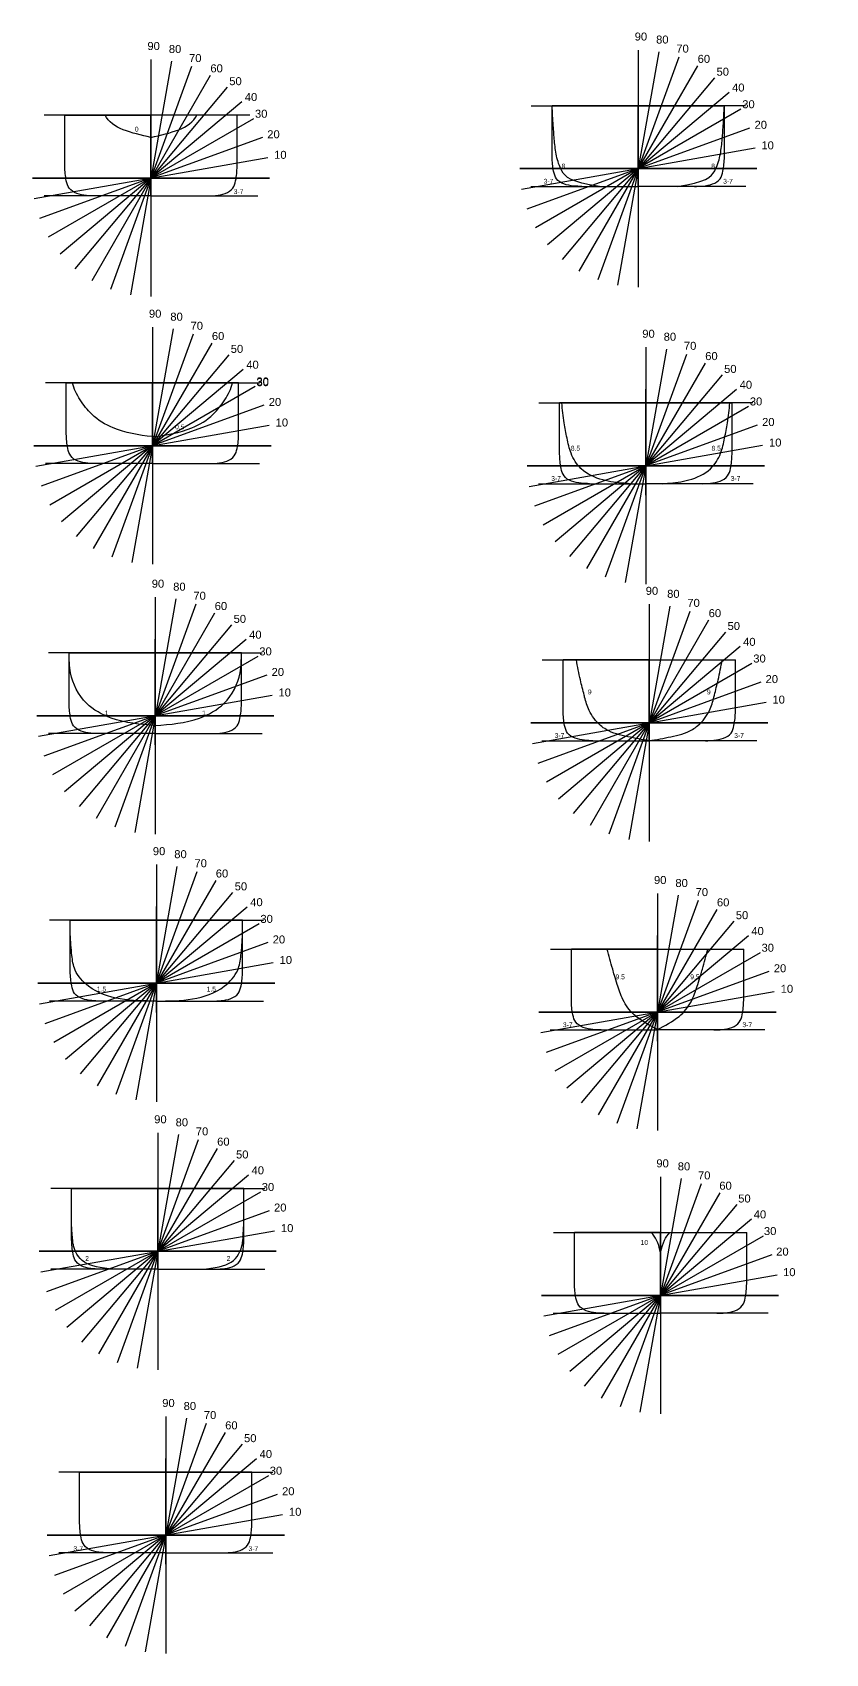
# Model space of a CAD drawing. Header units: millimetres. Extents: x 80505 to 348411, y -173374 to 99100.
# Drawn here: x 298849 to 348411, y -169832 to -68530 of the extents above; entities that cross this region are included whole.
import ezdxf

# ---------------------------------------------------------------- set-up
doc = ezdxf.new("R2010")
doc.units = ezdxf.units.MM
doc.header["$MEASUREMENT"] = 0
doc.styles.get("Standard").update_dxf_attribs({"font": 'arial.ttf', "height": 0.5})

msp = doc.modelspace()

# ---------------------------------------------------------------- linework, layer by layer
for p, q in [((337991.6, -69741.7), (335418.7, -84333.5)), ((336705.2, -69629.1), (336705.2, -84446)), ((336705.2, -69629.1), (336705.2, -84446)), ((308791, -70667.8), (303723.3, -84591.1)), ((307543.6, -70333.5), (304970.7, -84925.3)), ((306257.2, -70221), (306257.2, -85037.9)), ((306257.2, -70221), (306257.2, -85037.9)), ((340409.4, -70621.7), (333001, -83453.5)), ((339239, -70075.9), (334171.3, -83999.3)), ((309961.4, -71213.5), (302552.9, -84045.3)), ((341469.8, -71364.5), (331940.6, -82710.7)), ((311932.4, -72867.4), (300582, -82391.5)), ((311021.7, -71956.4), (301492.6, -83302.5)), ((342380.4, -72275.5), (331030, -81799.7)), ((312673.1, -73925.2), (299841.3, -81333.7)), ((300872.2, -73699.4), (306257.2, -73699.4)), ((306257.2, -78721.4), (306257.2, -73699.4)), ((330013.3, -73107.6), (336705.2, -73107.6)), ((343121.1, -73333.4), (330289.3, -80741.8)), ((336705.2, -73107.6), (331320.2, -73107.6)), ((336705.2, -73107.6), (342090.2, -73107.6)), ((343397, -73107.6), (336705.2, -73107.6)), ((336705.2, -78129.6), (336705.2, -73107.6)), ((343666.8, -74503.8), (329743.5, -79571.4)), ((313218.8, -75095.6), (299295.5, -80163.3)), ((329409.3, -78324.1), (344001.1, -75751.1)), ((298961.3, -78915.9), (313553.1, -76343)), ((313665.6, -77629.4), (298848.7, -77629.4)), ((298848.7, -77629.4), (313665.6, -77629.4)), ((306257.2, -77629.4), (299574.7, -77629.4)), ((306257.2, -77629.4), (312939.6, -77629.4)), ((344113.6, -77037.6), (329296.7, -77037.6)), ((329296.7, -77037.6), (344113.6, -77037.6)), ((329992.3, -77037.6), (336705.2, -77037.6)), ((343418, -77037.6), (336705.2, -77037.6)), ((306257.2, -78749.4), (299574.7, -78749.4)), ((306257.2, -78749.4), (306257.2, -78721.4)), ((306257.2, -78749.4), (312939.6, -78749.4)), ((329992.3, -78157.6), (336705.2, -78157.6)), ((336705.2, -78157.6), (336705.2, -78156.5)), ((343418, -78157.6), (336705.2, -78157.6)), ((307636.7, -87060.4), (305063.8, -101652.2)), ((306350.2, -86947.9), (306350.2, -101764.8)), ((306350.2, -86947.9), (306350.2, -101764.8)), ((310054.5, -87940.4), (302646, -100772.2)), ((308884.1, -87394.6), (303816.4, -101318)), ((311114.8, -88683.2), (301585.6, -100029.4)), ((339712.4, -88647.4), (334644.7, -102570.7)), ((338465, -88313.1), (335892.1, -102904.9)), ((337178.5, -88200.6), (337178.5, -103017.5)), ((337178.5, -88200.6), (337178.5, -103017.5)), ((312025.4, -89594.3), (300675, -99118.4)), ((341943.1, -89936), (332414, -101282.1)), ((340882.8, -89193.1), (333474.3, -102024.9)), ((306350.2, -90426.3), (299667.8, -90426.3)), ((312766.1, -90652.1), (299934.3, -98060.5)), ((300965.2, -90426.3), (306350.2, -90426.3)), ((311735.2, -90426.3), (306350.2, -90426.3)), ((306350.2, -90426.3), (313032.7, -90426.3)), ((306350.2, -95448.3), (306350.2, -90426.3)), ((306350.2, -95448.3), (306350.2, -90426.3)), ((342853.7, -90847), (331503.3, -100371.1)), ((337178.5, -97438.5), (337178.5, -90817.9)), ((313311.9, -91822.5), (299388.6, -96890.2)), ((330486.7, -91679), (337178.5, -91679)), ((343594.5, -91904.8), (330762.6, -99313.3)), ((337178.5, -91679), (331793.5, -91679)), ((337178.5, -91679), (342563.5, -91679)), ((343870.4, -91679), (337178.5, -91679)), ((337178.5, -96701), (337178.5, -91679)), ((299054.3, -95642.8), (313646.1, -93069.8)), ((344140.2, -93075.2), (330216.9, -98142.9)), ((313758.7, -94356.3), (298941.8, -94356.3)), ((298941.8, -94356.3), (313758.7, -94356.3)), ((306350.2, -94356.3), (299667.8, -94356.3)), ((306350.2, -94356.3), (313032.7, -94356.3)), ((329882.6, -96895.5), (344474.4, -94322.6)), ((306350.2, -95476.3), (299667.8, -95476.3)), ((306350.2, -95476.3), (306350.2, -95448.3)), ((306350.2, -95476.3), (313032.7, -95476.3)), ((344587, -95609), (329770.1, -95609)), ((329770.1, -95609), (344587, -95609)), ((330465.7, -95609), (337178.5, -95609)), ((343891.4, -95609), (337178.5, -95609)), ((330465.7, -96729), (337178.5, -96729)), ((343891.4, -96729), (337178.5, -96729)), ((309061.6, -104265.8), (303993.9, -118189.1)), ((307814.2, -103931.5), (305241.3, -118523.3)), ((306527.7, -103819), (306527.7, -118635.9)), ((306527.7, -103819), (306527.7, -118635.9)), ((337394.7, -104264.4), (337394.7, -119081.3)), ((337394.7, -104264.4), (337394.7, -119081.3)), ((310232, -104811.5), (302823.5, -117643.3)), ((341098.9, -105256.9), (333690.4, -118088.7)), ((339928.5, -104711.2), (334860.8, -118634.5)), ((338681.1, -104376.9), (336108.2, -118968.7)), ((311292.3, -105554.4), (301763.2, -116900.5)), ((342159.2, -105999.7), (332630.1, -117345.9)), ((306527.7, -107297.4), (299845.3, -107297.4)), ((312202.9, -106465.4), (300852.5, -115989.5)), ((301142.7, -107297.4), (306527.7, -107297.4)), ((306527.7, -113056.9), (306527.7, -106436.3)), ((311912.7, -107297.4), (306527.7, -107297.4)), ((306527.7, -107297.4), (313210.2, -107297.4)), ((306527.7, -112319.4), (306527.7, -107297.4)), ((343069.9, -106910.8), (331719.5, -116434.9)), ((312943.6, -107523.2), (300111.8, -114931.7)), ((330702.8, -107742.8), (337394.7, -107742.8)), ((343810.6, -107968.6), (330978.8, -115377)), ((337394.7, -107742.8), (332009.7, -107742.8)), ((337394.7, -107742.8), (342779.7, -107742.8)), ((337394.7, -112764.8), (337394.7, -107742.8)), ((313489.4, -108693.6), (299566.1, -113761.3)), ((344356.3, -109139), (330433, -114206.7)), ((299231.8, -112513.9), (313823.6, -109941)), ((330098.8, -112959.3), (344690.6, -110386.4)), ((313936.2, -111227.4), (299119.3, -111227.4)), ((299119.3, -111227.4), (313936.2, -111227.4)), ((306527.7, -111227.4), (299845.3, -111227.4)), ((306527.7, -111227.4), (313210.2, -111227.4)), ((306527.7, -112347.4), (299845.3, -112347.4)), ((306527.7, -112347.4), (306527.7, -112319.4)), ((306527.7, -112347.4), (313210.2, -112347.4)), ((344803.1, -111672.8), (329986.2, -111672.8)), ((329986.2, -111672.8), (344803.1, -111672.8)), ((330681.8, -111672.8), (337394.7, -111672.8)), ((344107.5, -111672.8), (337394.7, -111672.8)), ((330681.8, -112792.8), (337394.7, -112792.8)), ((344107.5, -112792.8), (337394.7, -112792.8)), ((306596.2, -120534), (306596.2, -135350.9)), ((306596.2, -120534), (306596.2, -135350.9)), ((310300.4, -121526.6), (302892, -134358.4)), ((309130, -120980.8), (304062.3, -134904.1)), ((307882.6, -120646.6), (305309.7, -135238.4)), ((311360.8, -122269.4), (301831.6, -133615.5)), ((339195.9, -122448.4), (336623, -137040.2)), ((337909.5, -122335.9), (337909.5, -137152.8)), ((337909.5, -122335.9), (337909.5, -137152.8)), ((312271.4, -123180.4), (300921, -132704.5)), ((306596.2, -129771.9), (306596.2, -123151.3)), ((341613.7, -123328.4), (334205.3, -136160.2)), ((340443.3, -122782.7), (335375.6, -136706)), ((306596.2, -124012.5), (299913.7, -124012.5)), ((313012.1, -124238.2), (300180.3, -131646.7)), ((301211.2, -124012.5), (306596.2, -124012.5)), ((311981.2, -124012.5), (306596.2, -124012.5)), ((306596.2, -124012.5), (313278.6, -124012.5)), ((306596.2, -129034.5), (306596.2, -124012.5)), ((342674.1, -124071.2), (333144.9, -135417.4)), ((313557.8, -125408.6), (299634.5, -130476.3)), ((343584.7, -124982.3), (332234.3, -134506.4)), ((337909.5, -131573.8), (337909.5, -124953.2)), ((331217.6, -125814.3), (337909.5, -125814.3)), ((344325.4, -126040.1), (331493.6, -133448.6)), ((337909.5, -125814.3), (332524.5, -125814.3)), ((337909.5, -125814.3), (343294.5, -125814.3)), ((337909.5, -130836.3), (337909.5, -125814.3)), ((299300.3, -129228.9), (313892.1, -126656)), ((344871.1, -127210.5), (330947.8, -132278.2)), ((314004.6, -127942.5), (299187.7, -127942.5)), ((299187.7, -127942.5), (314004.6, -127942.5)), ((306596.2, -127942.5), (299913.7, -127942.5)), ((306596.2, -127942.5), (313278.6, -127942.5)), ((330613.6, -131030.8), (345205.4, -128457.9)), ((306596.2, -129062.5), (299913.7, -129062.5)), ((306596.2, -129062.5), (306596.2, -129034.5)), ((306596.2, -129062.5), (313278.6, -129062.5)), ((345317.9, -129744.3), (330501, -129744.3)), ((330501, -129744.3), (345317.9, -129744.3)), ((331196.6, -129744.3), (337909.5, -129744.3)), ((344622.3, -129744.3), (337909.5, -129744.3)), ((331196.6, -130864.3), (337909.5, -130864.3)), ((344622.3, -130864.3), (337909.5, -130864.3)), ((309214.1, -137734.6), (304146.4, -151657.9)), ((307966.7, -137400.4), (305393.8, -151992.2)), ((306680.3, -137287.8), (306680.3, -152104.7)), ((306680.3, -137287.8), (306680.3, -152104.7)), ((310384.5, -138280.4), (302976.1, -151112.2)), ((311444.9, -139023.2), (301915.7, -150369.4)), ((306680.3, -140766.3), (299997.8, -140766.3)), ((312355.5, -139934.2), (301005.1, -149458.3)), ((301295.3, -140766.3), (306680.3, -140766.3)), ((312065.3, -140766.3), (306680.3, -140766.3)), ((306680.3, -140766.3), (313362.7, -140766.3)), ((306680.3, -145788.3), (306680.3, -140766.3)), ((340633.9, -140488), (335566.3, -154411.3)), ((339386.6, -140153.8), (336813.6, -154745.6)), ((338100.1, -140041.2), (338100.1, -154858.1)), ((338100.1, -140041.2), (338100.1, -154858.1)), ((313096.2, -140992.1), (300264.4, -148400.5)), ((342864.7, -141776.6), (333335.5, -153122.7)), ((341804.3, -141033.8), (334395.9, -153865.6)), ((313641.9, -142162.4), (299718.6, -147230.1)), ((343775.3, -142687.6), (332424.9, -152211.7)), ((299384.4, -145982.7), (313976.2, -143409.8)), ((331408.2, -143519.7), (338100.1, -143519.7)), ((344516, -143745.4), (331684.2, -151153.9)), ((338100.1, -143519.7), (332715.1, -143519.7)), ((338100.1, -143519.7), (343485.1, -143519.7)), ((338100.1, -148541.7), (338100.1, -143519.7)), ((314088.7, -144696.3), (299271.8, -144696.3)), ((299271.8, -144696.3), (314088.7, -144696.3)), ((306680.3, -144696.3), (299997.8, -144696.3)), ((306680.3, -144696.3), (313362.7, -144696.3)), ((306680.3, -145816.3), (299997.8, -145816.3)), ((306680.3, -145816.3), (306680.3, -145788.3)), ((306680.3, -145816.3), (313362.7, -145816.3)), ((345061.8, -144915.8), (331138.4, -149983.5)), ((330804.2, -148736.1), (345396, -146163.2)), ((345467.4, -147449.7), (330650.5, -147449.7)), ((330650.5, -147449.7), (345467.4, -147449.7)), ((331387.2, -147449.7), (338100.1, -147449.7)), ((344813, -147449.7), (338100.1, -147449.7)), ((331387.2, -148569.7), (338100.1, -148569.7)), ((344813, -148569.7), (338100.1, -148569.7)), ((309715.3, -155462.2), (304647.7, -169385.5)), ((308468, -155127.9), (305895, -169719.7)), ((307181.5, -155015.4), (307181.5, -169832.3)), ((307181.5, -155015.4), (307181.5, -169832.3)), ((311946.1, -156750.8), (302416.9, -168096.9)), ((310885.7, -156007.9), (303477.3, -168839.7)), ((312856.7, -157661.8), (301506.3, -167185.9)), ((307181.5, -164253.3), (307181.5, -157632.7)), ((307181.5, -158493.8), (300499, -158493.8)), ((313597.4, -158719.6), (300765.6, -166128.1)), ((301796.5, -158493.8), (307181.5, -158493.8)), ((312566.5, -158493.8), (307181.5, -158493.8)), ((307181.5, -158493.8), (313864, -158493.8)), ((307181.5, -163515.8), (307181.5, -158493.8)), ((314143.2, -159890), (300219.8, -164957.7)), ((299885.6, -163710.3), (314477.4, -161137.4)), ((314590, -162423.8), (299773.1, -162423.8)), ((299773.1, -162423.8), (314590, -162423.8)), ((307181.5, -162423.8), (300499, -162423.8)), ((307181.5, -162423.8), (313864, -162423.8)), ((307181.5, -163543.8), (300499, -163543.8)), ((307181.5, -163543.8), (307181.5, -163515.8)), ((307181.5, -163543.8), (313864, -163543.8))]:
    msp.add_line(p, q)
for points in [[(312434.9, -73701.1), (306257.2, -73699.4), (299574.7, -73699.4)], [(306257.2, -78749.4), (302429.4, -78749.4)], [(306257.2, -78749.4), (310084.9, -78749.4)], [(332877.4, -78157.6), (336705.2, -78157.6)], [(340533, -78157.6), (336705.2, -78157.6)], [(306350.2, -95476.3), (302522.5, -95476.3)], [(306350.2, -95476.3), (310178, -95476.3)], [(333350.8, -96729), (337178.5, -96729)], [(341006.3, -96729), (337178.5, -96729)], [(306527.7, -112347.4), (302700, -112347.4)], [(306527.7, -112347.4), (310355.5, -112347.4)], [(333566.9, -112792.8), (337394.7, -112792.8)], [(341222.4, -112792.8), (337394.7, -112792.8)], [(306596.2, -129062.5), (302768.4, -129062.5)], [(306596.2, -129062.5), (310424, -129062.5)], [(334081.7, -130864.3), (337909.5, -130864.3)], [(341737.3, -130864.3), (337909.5, -130864.3)], [(306680.3, -145816.3), (302852.5, -145816.3)], [(306680.3, -145816.3), (310508.1, -145816.3)], [(334272.3, -148569.7), (338100.1, -148569.7)], [(341927.9, -148569.7), (338100.1, -148569.7)], [(307181.5, -163543.8), (303353.7, -163543.8)], [(307181.5, -163543.8), (311009.3, -163543.8)]]:
    msp.add_lwpolyline(points)
for points, knots in [([(302735.2, -78749.4), (302566.4, -78743.6), (302018, -78724.6), (301174, -78524.8), (300910.5, -77666.4), (300887.1, -77205.6), (300872.2, -76910.2), (300872.2, -75839.9), (300872.2, -74769.7), (300872.2, -73699.4)], [0, 0, 0, 0, 516.89005331, 1679.39462107, 2180.11143162, 3074.34377261, 3074.34377261, 3074.34377261, 3075.23469924, 3075.23469924, 3075.23469924, 3075.23469924]), ([(309779.2, -78749.4), (309947.9, -78743.6), (310496.3, -78724.6), (311340.3, -78524.8), (311603.8, -77666.4), (311627.2, -77205.6), (311642.2, -76910.2), (311642.2, -75839.9), (311642.2, -74769.7), (311642.2, -73699.4)], [0, 0, 0, 0, 516.89005331, 1679.39462107, 2180.11143162, 3074.34377261, 3074.34377261, 3074.34377261, 3075.23469924, 3075.23469924, 3075.23469924, 3075.23469924]), ([(334277.8, -78157.6), (332472.2, -77890.8), (331929.2, -77353.9), (331566, -76264), (331463.8, -75312.3), (331385.3, -74257.1), (331343.8, -73524), (331320.2, -73107.6)], [0.9434732, 0.9434732, 0.9434732, 0.9434732, 2.39845447, 3.4053802, 4.3617608, 5.3145903, 6.56683755, 6.56683755, 6.56683755, 6.56683755]), ([(333183.2, -78157.6), (333014.4, -78151.7), (332466, -78132.8), (331622, -77932.9), (331358.5, -77074.6), (331335.2, -76613.8), (331320.2, -76318.4), (331320.2, -75248.1), (331320.2, -74177.8), (331320.2, -73107.6)], [0, 0, 0, 0, 516.89005331, 1679.39462107, 2180.11143162, 3074.34377261, 3074.34377261, 3074.34377261, 3075.23469924, 3075.23469924, 3075.23469924, 3075.23469924]), ([(339132.6, -78157.6), (340938.1, -77890.8), (341481.1, -77353.9), (341844.4, -76264), (341946.6, -75312.3), (342025.1, -74257.1), (342066.6, -73524), (342090.2, -73107.6)], [0.9434732, 0.9434732, 0.9434732, 0.9434732, 2.39845447, 3.4053802, 4.3617608, 5.3145903, 6.56683755, 6.56683755, 6.56683755, 6.56683755]), ([(340227.2, -78157.6), (340396, -78151.7), (340944.4, -78132.8), (341788.3, -77932.9), (342051.8, -77074.6), (342075.2, -76613.8), (342090.2, -76318.4), (342090.2, -75248.1), (342090.2, -74177.8), (342090.2, -73107.6)], [0, 0, 0, 0, 516.89005331, 1679.39462107, 2180.11143162, 3074.34377261, 3074.34377261, 3074.34377261, 3075.23469924, 3075.23469924, 3075.23469924, 3075.23469924]), ([(302828.2, -95476.3), (302659.4, -95470.5), (302111, -95451.5), (301267.1, -95251.6), (301003.6, -94393.3), (300980.2, -93932.5), (300965.2, -93637.1), (300965.2, -92566.8), (300965.2, -91496.6), (300965.2, -90426.3)], [0, 0, 0, 0, 516.89005331, 1679.39462107, 2180.11143162, 3074.34377261, 3074.34377261, 3074.34377261, 3075.23469924, 3075.23469924, 3075.23469924, 3075.23469924]), ([(306350.2, -93777.1), (305489.9, -93720.8), (304077.1, -93431.1), (302676.1, -92622), (301785.4, -91483.5), (301435.6, -90799.3), (301352.1, -90426.3)], [0.21848142, 0.21848142, 0.21848142, 0.21848142, 2.8316898, 4.54413523, 5.64181566, 6.78885544, 6.78885544, 6.78885544, 6.78885544]), ([(306350.2, -93777.1), (307210.5, -93720.8), (308623.4, -93431.1), (310024.4, -92622), (310915, -91483.5), (311264.9, -90799.3), (311348.3, -90426.3)], [0.21848142, 0.21848142, 0.21848142, 0.21848142, 2.8316898, 4.54413523, 5.64181566, 6.78885544, 6.78885544, 6.78885544, 6.78885544]), ([(309872.2, -95476.3), (310041, -95470.5), (310589.4, -95451.5), (311433.4, -95251.6), (311696.9, -94393.3), (311720.2, -93932.5), (311735.2, -93637.1), (311735.2, -92566.8), (311735.2, -91496.6), (311735.2, -90426.3)], [0, 0, 0, 0, 516.89005331, 1679.39462107, 2180.11143162, 3074.34377261, 3074.34377261, 3074.34377261, 3075.23469924, 3075.23469924, 3075.23469924, 3075.23469924]), ([(333656.5, -96729), (333487.8, -96723.2), (332939.4, -96704.2), (332095.4, -96504.4), (331831.9, -95646), (331808.5, -95185.2), (331793.5, -94889.8), (331793.5, -93819.5), (331793.5, -92749.3), (331793.5, -91679)], [0, 0, 0, 0, 516.89005331, 1679.39462107, 2180.11143162, 3074.34377261, 3074.34377261, 3074.34377261, 3075.23469924, 3075.23469924, 3075.23469924, 3075.23469924]), ([(340700.5, -96729), (340869.3, -96723.2), (341417.7, -96704.2), (342261.7, -96504.4), (342525.2, -95646), (342548.6, -95185.2), (342563.5, -94889.8), (342563.5, -93819.5), (342563.5, -92749.3), (342563.5, -91679)], [0, 0, 0, 0, 516.89005331, 1679.39462107, 2180.11143162, 3074.34377261, 3074.34377261, 3074.34377261, 3075.23469924, 3075.23469924, 3075.23469924, 3075.23469924]), ([(303005.7, -112347.4), (302836.9, -112341.6), (302288.6, -112322.6), (301444.6, -112122.8), (301181.1, -111264.4), (301157.7, -110803.6), (301142.7, -110508.2), (301142.7, -109438), (301142.7, -108367.7), (301142.7, -107297.4)], [0, 0, 0, 0, 516.89005331, 1679.39462107, 2180.11143162, 3074.34377261, 3074.34377261, 3074.34377261, 3075.23469924, 3075.23469924, 3075.23469924, 3075.23469924]), ([(310049.7, -112347.4), (310218.5, -112341.6), (310766.9, -112322.6), (311610.9, -112122.8), (311874.4, -111264.4), (311897.8, -110803.6), (311912.7, -110508.2), (311912.7, -109438), (311912.7, -108367.7), (311912.7, -107297.4)], [0, 0, 0, 0, 516.89005331, 1679.39462107, 2180.11143162, 3074.34377261, 3074.34377261, 3074.34377261, 3075.23469924, 3075.23469924, 3075.23469924, 3075.23469924]), ([(333872.7, -112792.8), (333703.9, -112787), (333155.5, -112768), (332311.5, -112568.1), (332048, -111709.8), (332024.6, -111249), (332009.7, -110953.6), (332009.7, -109883.3), (332009.7, -108813.1), (332009.7, -107742.8)], [0, 0, 0, 0, 516.89005331, 1679.39462107, 2180.11143162, 3074.34377261, 3074.34377261, 3074.34377261, 3075.23469924, 3075.23469924, 3075.23469924, 3075.23469924]), ([(340916.7, -112792.8), (341085.5, -112787), (341633.8, -112768), (342477.8, -112568.1), (342741.3, -111709.8), (342764.7, -111249), (342779.7, -110953.6), (342779.7, -109883.3), (342779.7, -108813.1), (342779.7, -107742.8)], [0, 0, 0, 0, 516.89005331, 1679.39462107, 2180.11143162, 3074.34377261, 3074.34377261, 3074.34377261, 3075.23469924, 3075.23469924, 3075.23469924, 3075.23469924]), ([(303074.2, -129062.5), (302905.4, -129056.6), (302357, -129037.6), (301513, -128837.8), (301249.5, -127979.4), (301226.2, -127518.6), (301211.2, -127223.2), (301211.2, -126153), (301211.2, -125082.7), (301211.2, -124012.5)], [0, 0, 0, 0, 516.89005331, 1679.39462107, 2180.11143162, 3074.34377261, 3074.34377261, 3074.34377261, 3075.23469924, 3075.23469924, 3075.23469924, 3075.23469924]), ([(310118.2, -129062.5), (310287, -129056.6), (310835.4, -129037.6), (311679.3, -128837.8), (311942.8, -127979.4), (311966.2, -127518.6), (311981.2, -127223.2), (311981.2, -126153), (311981.2, -125082.7), (311981.2, -124012.5)], [0, 0, 0, 0, 516.89005331, 1679.39462107, 2180.11143162, 3074.34377261, 3074.34377261, 3074.34377261, 3075.23469924, 3075.23469924, 3075.23469924, 3075.23469924]), ([(306596.2, -129062.5), (305059.3, -129044.2), (303059.8, -129020.4), (301454.1, -127265.5), (301285.8, -126078.7), (301239.1, -125319.2), (301211.2, -124876.3)], [0, 0, 0, 0, 4.4057148, 5.73170551, 6.68732182, 8.03053322, 8.03053322, 8.03053322, 8.03053322]), ([(306596.2, -129062.5), (308133.1, -129044.2), (310132.5, -129020.4), (311738.3, -127265.5), (311906.6, -126078.7), (311953.2, -125319.2), (311981.2, -124876.3)], [0, 0, 0, 0, 4.4057148, 5.73170551, 6.68732182, 8.03053322, 8.03053322, 8.03053322, 8.03053322]), ([(334387.5, -130864.3), (334218.7, -130858.5), (333670.3, -130839.5), (332826.3, -130639.7), (332562.8, -129781.3), (332539.5, -129320.5), (332524.5, -129025.1), (332524.5, -127954.8), (332524.5, -126884.6), (332524.5, -125814.3)], [0, 0, 0, 0, 516.89005331, 1679.39462107, 2180.11143162, 3074.34377261, 3074.34377261, 3074.34377261, 3075.23469924, 3075.23469924, 3075.23469924, 3075.23469924]), ([(341431.5, -130864.3), (341600.3, -130858.5), (342148.7, -130839.5), (342992.6, -130639.7), (343256.1, -129781.3), (343279.5, -129320.5), (343294.5, -129025.1), (343294.5, -127954.8), (343294.5, -126884.6), (343294.5, -125814.3)], [0, 0, 0, 0, 516.89005331, 1679.39462107, 2180.11143162, 3074.34377261, 3074.34377261, 3074.34377261, 3075.23469924, 3075.23469924, 3075.23469924, 3075.23469924]), ([(303158.3, -145816.3), (302989.5, -145810.4), (302441.1, -145791.4), (301597.1, -145591.6), (301333.6, -144733.3), (301310.3, -144272.4), (301295.3, -143977), (301295.3, -142906.8), (301295.3, -141836.5), (301295.3, -140766.3)], [0, 0, 0, 0, 516.89005331, 1679.39462107, 2180.11143162, 3074.34377261, 3074.34377261, 3074.34377261, 3075.23469924, 3075.23469924, 3075.23469924, 3075.23469924]), ([(310202.3, -145816.3), (310371.1, -145810.4), (310919.5, -145791.4), (311763.4, -145591.6), (312026.9, -144733.3), (312050.3, -144272.4), (312065.3, -143977), (312065.3, -142906.8), (312065.3, -141836.5), (312065.3, -140766.3)], [0, 0, 0, 0, 516.89005331, 1679.39462107, 2180.11143162, 3074.34377261, 3074.34377261, 3074.34377261, 3075.23469924, 3075.23469924, 3075.23469924, 3075.23469924]), ([(304299.3, -145816.3), (302404.1, -145772.4), (301618.7, -145366.6), (301356.6, -144079.7), (301295.3, -142966.3)], [0.87459459, 0.87459459, 0.87459459, 0.87459459, 3.23605045, 3.51769343, 3.51769343, 3.51769343, 3.51769343]), ([(309061.2, -145816.3), (310956.4, -145772.4), (311741.9, -145366.6), (312003.9, -144079.7), (312065.3, -142966.3)], [0.87459459, 0.87459459, 0.87459459, 0.87459459, 3.23605045, 3.51769343, 3.51769343, 3.51769343, 3.51769343]), ([(334578.1, -148569.7), (334409.3, -148563.8), (333860.9, -148544.8), (333017, -148345), (332753.4, -147486.6), (332730.1, -147025.8), (332715.1, -146730.4), (332715.1, -145660.2), (332715.1, -144589.9), (332715.1, -143519.7)], [0, 0, 0, 0, 516.89005331, 1679.39462107, 2180.11143162, 3074.34377261, 3074.34377261, 3074.34377261, 3075.23469924, 3075.23469924, 3075.23469924, 3075.23469924]), ([(341622.1, -148569.7), (341790.9, -148563.8), (342339.3, -148544.8), (343183.2, -148345), (343446.7, -147486.6), (343470.1, -147025.8), (343485.1, -146730.4), (343485.1, -145660.2), (343485.1, -144589.9), (343485.1, -143519.7)], [0, 0, 0, 0, 516.89005331, 1679.39462107, 2180.11143162, 3074.34377261, 3074.34377261, 3074.34377261, 3075.23469924, 3075.23469924, 3075.23469924, 3075.23469924]), ([(303659.5, -163543.8), (303490.7, -163538), (302942.3, -163519), (302098.4, -163319.2), (301834.9, -162460.8), (301811.5, -162000), (301796.5, -161704.6), (301796.5, -160634.4), (301796.5, -159564.1), (301796.5, -158493.8)], [0, 0, 0, 0, 516.89005331, 1679.39462107, 2180.11143162, 3074.34377261, 3074.34377261, 3074.34377261, 3075.23469924, 3075.23469924, 3075.23469924, 3075.23469924]), ([(310703.5, -163543.8), (310872.3, -163538), (311420.7, -163519), (312264.6, -163319.2), (312528.2, -162460.8), (312551.5, -162000), (312566.5, -161704.6), (312566.5, -160634.4), (312566.5, -159564.1), (312566.5, -158493.8)], [0, 0, 0, 0, 516.89005331, 1679.39462107, 2180.11143162, 3074.34377261, 3074.34377261, 3074.34377261, 3075.23469924, 3075.23469924, 3075.23469924, 3075.23469924])]:
    msp.add_open_spline(points, degree=3, knots=knots)
for points in [[(306257.2, -75099.4), (305034.7, -74801.1), (303812.1, -74558.8), (303388.2, -73699.4)], [(306257.2, -75099.4), (307479.7, -74801.1), (308702.2, -74558.8), (309126.2, -73699.4)], [(338100.1, -144769.7), (337947.8, -144118.1), (337795.6, -143796.6), (337511.2, -143519.7)], [(338100.1, -144769.7), (338252.4, -144118.1), (338404.6, -143796.6), (338689, -143519.7)]]:
    msp.add_open_spline(points, degree=3)
for points in [[(336165.5, -96729), (335832.5, -96704.6), (334486.5, -96492.2), (333140.5, -95793), (333125.8, -95779), (332508.9, -94829), (332256.7, -93879), (332069.6, -92929), (331929.9, -91679)], [(338191.5, -96729), (338524.5, -96704.6), (339870.5, -96492.2), (341216.5, -95793), (341231.3, -95779), (341848.2, -94829), (342100.4, -93879), (342287.5, -92929), (342427.2, -91679)], [(306527.7, -111847.4), (303767.4, -111373.7), (302229, -110447.4), (301232.9, -108547.4), (301142.7, -107297.4)], [(306527.7, -111847.4), (309288, -111373.7), (310826.5, -110447.4), (311822.5, -108547.4), (311912.7, -107297.4)], [(337394.7, -112792.8), (336048.7, -112542.3), (334702.7, -112091.7), (334352.8, -111842.8), (333634.2, -110892.8), (333356.7, -110075.3), (333324, -109942.8), (333091, -108992.8), (332838.7, -107742.8)], [(337394.7, -112792.8), (338740.7, -112542.3), (340086.7, -112091.7), (340436.5, -111842.8), (341155.1, -110892.8), (341432.7, -110075.3), (341465.3, -109942.8), (341698.3, -108992.8), (341950.6, -107742.8)], [(337909.5, -130836.3), (336563.5, -130014.6), (336444.5, -129914.3), (335748.9, -128964.3), (335386.6, -128014.3), (335217.5, -127453), (335107.5, -127064.3), (334761.8, -125814.3)], [(337909.5, -130836.3), (339255.5, -130014.6), (339374.4, -129914.3), (340070, -128964.3), (340432.4, -128014.3), (340601.5, -127453), (340711.4, -127064.3), (341057.1, -125814.3)]]:
    msp.add_spline(points, degree=3)

# ---------------------------------------------------------------- texts
at = {"color": 7, "char_height": 500, "attachment_point": 1}
for s, width, heights, insert in [('90', 1428.119, [0], (336483.4, -68537.5)), ('80', 1450.568, [0.2], (337821.4, -68724.7)), ('90', 1428.119, [0], (306035.3, -69129.3)), ('80', 1450.568, [0.2], (307373.4, -69316.6)), ('70', 1450.568, [0.2], (308636.6, -69882.6)), ('70', 1450.568, [0.2], (339084.6, -69290.7)), ('60', 1450.568, [0.2], (309968.5, -70524.6)), ('60', 1450.568, [0.2], (340416.5, -69932.7)), ('50', 1450.568, [0.2], (341597.3, -70735.3)), ('50', 1450.568, [0.2], (311149.3, -71327.1)), ('40', 1450.568, [0.2], (342567.9, -71725)), ('40', 1450.568, [0.2], (312119.8, -72316.9)), ('30', 1450.568, [0.2], (343204.1, -72768.3)), ('30', 1450.568, [0.2], (312756.1, -73360.2)), ('20', 1450.568, [0.2], (313523.7, -74644.2)), ('20', 1450.568, [0.2], (343971.7, -74052.3)), ('10', 1450.568, [0.2], (313954.1, -75928.2)), ('10', 1450.568, [0.2], (344402.2, -75336.4)), ('90', 1428.119, [0], (306128.4, -85856.2)), ('80', 1450.568, [0.2], (307466.4, -86043.5)), ('70', 1450.568, [0.2], (308729.6, -86609.4)), ('90', 1428.119, [0], (336956.7, -87108.9)), ('60', 1450.568, [0.2], (310061.6, -87251.5)), ('50', 1450.568, [0.2], (311242.4, -88054)), ('80', 1450.568, [0.2], (338294.8, -87296.2)), ('70', 1450.568, [0.2], (339558, -87862.2)), ('40', 1450.568, [0.2], (312212.9, -89043.8)), ('60', 1450.568, [0.2], (340889.9, -88504.2)), ('30', 1450.568, [0.2], (312849.2, -90087)), ('30', 1450.568, [0.2], (312849.2, -90137)), ('50', 1450.568, [0.2], (342070.7, -89306.7)), ('40', 1450.568, [0.2], (343041.2, -90296.5)), ('20', 1450.568, [0.2], (313616.8, -91371.1)), ('30', 1450.568, [0.2], (343677.5, -91339.8)), ('10', 1450.568, [0.2], (314047.2, -92655.1)), ('20', 1450.568, [0.2], (344445.1, -92623.8)), ('10', 1450.568, [0.2], (344875.5, -93907.8)), ('90', 1428.119, [0], (306305.9, -102727.3)), ('80', 1450.568, [0.2], (307644, -102914.6)), ('90', 1428.119, [0], (337172.8, -103172.7)), ('70', 1450.568, [0.2], (308907.2, -103480.6)), ('60', 1450.568, [0.2], (310239.1, -104122.6)), ('80', 1450.568, [0.2], (338510.9, -103360)), ('70', 1450.568, [0.2], (339774.1, -103926)), ('50', 1450.568, [0.2], (311419.9, -104925.1)), ('60', 1450.568, [0.2], (341106, -104568)), ('40', 1450.568, [0.2], (312390.4, -105914.9)), ('50', 1450.568, [0.2], (342286.8, -105370.5)), ('40', 1450.568, [0.2], (343257.3, -106360.3)), ('30', 1450.568, [0.2], (313026.7, -106958.2)), ('20', 1450.568, [0.2], (313794.3, -108242.2)), ('30', 1450.568, [0.2], (343893.6, -107403.5)), ('20', 1450.568, [0.2], (344661.2, -108687.6)), ('10', 1450.568, [0.2], (314224.7, -109526.2)), ('10', 1450.568, [0.2], (345091.7, -109971.6)), ('90', 1428.119, [0], (306374.4, -119442.4)), ('80', 1450.568, [0.2], (307712.4, -119629.6)), ('70', 1450.568, [0.2], (308975.6, -120195.6)), ('60', 1450.568, [0.2], (310307.5, -120837.6)), ('90', 1428.119, [0], (337687.6, -121244.2)), ('80', 1450.568, [0.2], (339025.7, -121431.5)), ('50', 1450.568, [0.2], (311488.3, -121640.1)), ('70', 1450.568, [0.2], (340288.9, -121997.5)), ('40', 1450.568, [0.2], (312458.9, -122629.9)), ('60', 1450.568, [0.2], (341620.8, -122639.5)), ('50', 1450.568, [0.2], (342801.6, -123442)), ('30', 1450.568, [0.2], (313095.1, -123673.2)), ('40', 1450.568, [0.2], (343772.2, -124431.8)), ('20', 1450.568, [0.2], (313862.7, -124957.2)), ('30', 1450.568, [0.2], (344408.4, -125475.1)), ('10', 1450.568, [0.2], (314293.2, -126241.2)), ('20', 1450.568, [0.2], (345176, -126759.1)), ('10', 1450.568, [0.2], (345606.5, -128043.1)), ('90', 1428.119, [0], (306458.4, -136196.2)), ('80', 1450.568, [0.2], (307796.5, -136383.4)), ('70', 1450.568, [0.2], (309059.7, -136949.4)), ('60', 1450.568, [0.2], (310391.6, -137591.4)), ('50', 1450.568, [0.2], (311572.4, -138393.9)), ('40', 1450.568, [0.2], (312542.9, -139383.7)), ('90', 1428.119, [0], (337837.1, -138949.5)), ('80', 1450.568, [0.2], (339175.2, -139136.8)), ('70', 1450.568, [0.2], (340438.4, -139702.8)), ('30', 1450.568, [0.2], (313179.2, -140427)), ('60', 1450.568, [0.2], (341770.3, -140344.8)), ('20', 1450.568, [0.2], (313946.8, -141711)), ('50', 1450.568, [0.2], (342951.1, -141147.3)), ('40', 1450.568, [0.2], (343921.6, -142137.1)), ('10', 1450.568, [0.2], (314377.3, -142995.1)), ('30', 1450.568, [0.2], (344557.9, -143180.4)), ('20', 1450.568, [0.2], (345325.5, -144464.4)), ('10', 1450.568, [0.2], (345755.9, -145748.4)), ('90', 1428.119, [0], (306959.7, -153923.7)), ('80', 1450.568, [0.2], (308297.7, -154111)), ('70', 1450.568, [0.2], (309560.9, -154677)), ('60', 1450.568, [0.2], (310892.8, -155319)), ('50', 1450.568, [0.2], (312073.6, -156121.5)), ('40', 1450.568, [0.2], (313044.2, -157111.3)), ('30', 1450.568, [0.2], (313680.5, -158154.6)), ('20', 1450.568, [0.2], (314448.1, -159438.6)), ('10', 1450.568, [0.2], (314878.5, -160722.6))]:
    msp.add_mtext_dynamic_manual_height_columns(s, width=width, gutter_width=1, heights=heights, dxfattribs=dict(at, insert=insert))
at = {"char_height": 300}
for s, width, insert, attachment_point in [('0', 409.903, (305247.7, -74426.7), 1), ('8', 758.901, (332144.6, -76730.8), 3), ('8', 758.901, (341265.8, -76730.8), 1), ('3-7', 284.776, (331398.1, -77680.2), 3), ('3-7', 284.776, (342012.3, -77680.2), 1), ('3-7', 284.776, (312032.3, -78330.3), 3), ('0.5', 328.312, (308345.3, -93030.3), 3), ('8.5', 298.861, (333074.1, -94363), 3), ('8.5', 298.861, (341283, -94363), 1), ('3-7', 284.776, (331871.5, -96251.6), 3), ('3-7', 284.776, (342485.6, -96251.6), 1), ('9', 433.211, (333789.9, -109594), 3), ('9', 433.211, (340999.5, -109594), 1), ('1', 181.521, (303366.4, -110904.1), 1), ('1', 181.521, (309689.1, -110904.1), 3), ('3-7', 284.776, (332087.6, -112315.4), 3), ('3-7', 284.776, (342701.8, -112315.4), 1), ('9.5', 222.32, (335867.1, -127396.6), 3), ('9.5', 222.32, (339951.9, -127396.6), 1), ('1.5', 339.672, (302873.7, -128164.2), 1), ('1.5', 339.672, (310318.7, -128164.2), 3), ('3-7', 284.776, (332602.4, -130386.9), 3), ('3-7', 284.776, (343216.6, -130386.9), 1), ('10', 284.776, (337319.9, -143995.8), 3), ('2', 284.776, (302145.5, -144992.7), 1), ('2', 284.776, (311215, -144992.7), 3), ('3-7', 284.776, (301406.4, -163124.7), 1), ('3-7', 284.776, (312956.6, -163124.7), 3)]:
    msp.add_mtext_dynamic_manual_height_columns(s, width=width, gutter_width=1000, heights=[0], dxfattribs=dict(at, insert=insert, attachment_point=attachment_point))

doc.saveas('drawing.dxf')
